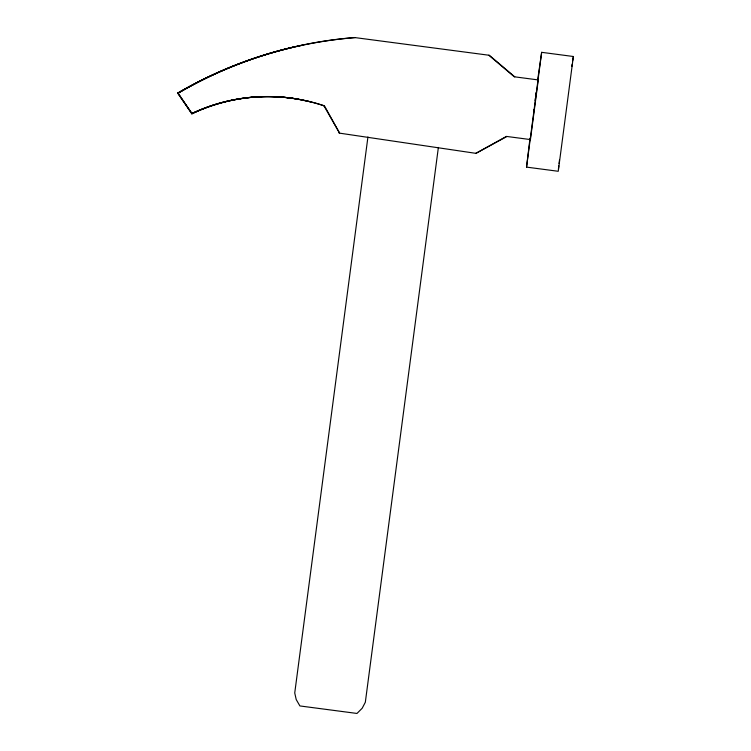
<?xml version="1.0" encoding="UTF-8"?>
<svg xmlns="http://www.w3.org/2000/svg" width="751" height="751" viewBox="0 0 751 751"><rect width="100%" height="100%" fill="white"/><g stroke="black" fill="none" stroke-linecap="round" stroke-linejoin="round"><path stroke-width="1.13" d="M537.678 79.897L541.659 52.326L573.36 56.503L558.246 171.284L526.545 167.116L529.981 138.372M541.659 52.326L526.545 167.116M558.406 169.322L558.8 165.868M559.063 163.568L559.486 160.151M367.934 136.973L294.739 692.957L296.213 699.547L299.902 705.94L356.978 713.45L362.198 708.231L365.333 702.251L438.377 147.431M533.548 111.983L533.848 109.684M535.059 100.512L535.36 98.221M535.81 94.776L536.12 92.486M571.83 66.445L572.149 64.164M572.656 60.728L573.36 56.503M488.826 55.217L514.275 76.78L538.279 79.935L530.431 139.573L506.427 136.41L475.899 153.354L506.925 136.475M310.632 101.873L297.847 99.151A179.264 178.175 81.6 0 0 191.712 113.683L177.78 93.143A421.114 418.56 81.6 0 1 293.312 47.163L303.151 45.06M355.139 37.616A415.941 415.932 -82.5 0 0 178.137 93.19L177.996 93.171A421.114 417.903 83.3 0 1 293.331 47.163M177.78 93.143L192.059 113.73A176.917 176.907 0 0 1 324.441 105.853L339.593 133.152L323.934 105.788M339.086 133.077L476.406 153.42M514.773 76.846L489.323 55.283L354.632 37.55A415.941 415.932 -82.5 0 0 177.64 93.124M178.137 93.19L192.059 113.73M191.561 113.664A176.917 176.907 0 0 1 323.934 105.788M191.909 113.711A179.264 177.893 83.3 0 1 297.865 99.16"/></g></svg>
